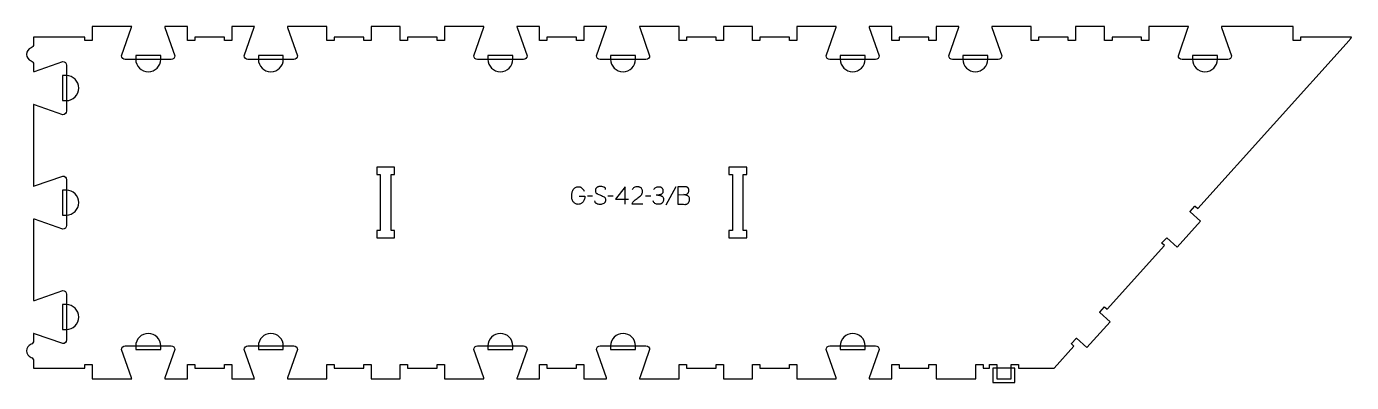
# Model space of a CAD drawing. Extents: x 0 to 2257, y -6 to 600.
import ezdxf

# ---------------------------------------------------------------- set-up
doc = ezdxf.new("R2010")
doc.units = 0
for name, color, linetype in [('1_ANYTOOL_1MMDEEP_LABELS_S', 2, 'CONTINUOUS'), ('3_ANYTOOL_CUTTHROUGH_INSID', 4, 'CONTINUOUS'), ('4_ANYTOOL_CUTTHROUGH_OUTSI', 5, 'CONTINUOUS'), ('5_ANYTOOL_HALF_MILL_9MM_IN', 3, 'CONTINUOUS')]:
    doc.layers.add(name, color=color, linetype=linetype)

msp = doc.modelspace()

# ---------------------------------------------------------------- linework, layer by layer
at = {"layer": '1_ANYTOOL_1MMDEEP_LABELS_S'}
for p, q in [((1105.958313, 326.335313), (1088.772598, 295.563885)), ((964.186884, 310.692456), (955.40117, 310.606742)), ((999.244027, 310.692456), (990.458313, 310.606742)), ((1003.529741, 305.463885), (1025.30117, 305.463885)), ((1063.444027, 310.692456), (1054.658313, 310.606742))]:
    msp.add_line(p, q, dxfattribs=at)
for points in [[(941.30117, 310.606742), (951.072598, 310.563885, -0.031732), (950.804488, 307.556483, -0.048764), (950.060098, 304.638885, -0.050291), (948.950386, 302.328377, -0.060119), (947.365456, 300.321027, -0.036578), (945.633436, 298.834611, -0.050793), (943.674384, 297.674599, -0.051881), (941.721367, 297.006854, -0.053919), (939.672598, 296.763885, -0.055881), (937.637451, 296.970829, -0.055271), (935.697598, 297.621027, -0.05403), (933.771622, 298.780221, -0.038531), (932.086884, 300.27817, -0.067281), (930.539171, 302.389184, -0.049165), (929.515456, 304.810313, -0.047412), (928.842529, 308.014232, -0.028075), (928.658313, 311.292456, -0.03109), (928.825839, 313.984036, -0.031496), (929.327956, 316.633527, -0.031425), (930.178828, 319.261772, -0.02824), (931.336884, 321.771027, -0.064555), (932.865688, 323.922552, -0.078906), (934.931527, 325.547813, -0.076878), (937.555128, 326.522363, -0.050594), (940.358313, 326.806742, -0.039946), (942.017874, 326.673945, -0.052714), (943.620813, 326.238885, -0.053511), (945.00401, 325.52355, -0.05153), (946.208313, 324.535313, -0.040443), (948.248537, 322.112171, -0.04035), (949.872598, 319.392456)], [(986.429741, 322.221027, 0.071867), (986.236628, 323.557634, 0.100684), (985.610098, 324.738885, 0.047558), (985.135545, 325.215335, 0.038563), (984.585545, 325.604063, 0.037928), (983.888357, 325.951531, 0.026634), (983.15117, 326.206742, 0.028461), (980.127837, 326.892724, 0.041577), (977.044027, 327.149599, 0.036938), (975.541667, 327.038459, 0.041531), (974.07617, 326.694242, 0.041583), (972.698793, 326.117033, 0.038125), (971.429741, 325.32817, 0.057611), (970.359589, 324.336266, 0.065808), (969.565456, 323.11567, 0.06469), (969.087959, 321.656116, 0.046778), (968.944027, 320.121027, 0.052235), (969.106383, 318.571185, 0.075448), (969.65117, 317.121027, 0.076671), (970.567262, 315.947975, 0.061023), (971.772598, 315.063885, 0.021951), (974.801453, 313.536539, 0.018213), (977.944027, 312.256742, -0.02405), (981.045511, 310.95128, -0.02981), (983.986884, 309.321027, -0.068439), (985.128186, 308.355097, -0.079282), (985.936884, 307.10317, -0.076308), (986.361884, 305.524488, -0.047772), (986.386884, 303.87817, -0.046243), (986.09365, 302.197211, -0.06359), (985.444027, 300.626385, -0.064671), (984.471203, 299.342196, -0.057073), (983.215456, 298.32817, -0.067522), (980.247147, 296.96526, -0.070793), (977.022598, 296.463885, -0.064027), (973.883583, 296.8264, -0.070447), (970.958313, 298.006742, -0.054374), (969.799895, 298.856374, -0.074742), (968.90117, 299.967456, -0.075199), (968.378163, 301.273834, -0.057737), (968.215456, 302.67817)], [(1049.729741, 296.849599), (1031.429741, 296.892456, -0.034491), (1032.092519, 298.639788, -0.037732), (1032.999384, 300.272813, -0.037744), (1034.138678, 301.747449, -0.03482), (1035.479741, 303.042456, -0.00859), (1038.438966, 305.441039, -0.008791), (1041.479741, 307.735313, 0.020588), (1044.29903, 309.968756, 0.025206), (1046.90117, 312.449599, 0.046908), (1047.921765, 313.750841, 0.051091), (1048.669027, 315.224599, 0.050722), (1049.11776, 316.872773, 0.041139), (1049.258313, 318.57817, 0.039396), (1049.115668, 320.385756, 0.058519), (1048.62617, 322.124599, 0.060358), (1047.835612, 323.531715, 0.061397), (1046.729741, 324.706742, 0.048006), (1045.373784, 325.628701, 0.045901), (1043.869027, 326.281742, 0.045216), (1042.128966, 326.684301, 0.034258), (1040.344027, 326.806742, 0.055622), (1037.709456, 326.512755, 0.079896), (1035.265456, 325.531742, 0.080617), (1033.296068, 323.866042, 0.060287), (1031.858313, 321.706742)], [(1068.415456, 321.87817, -0.060092), (1069.803673, 323.964304, -0.080583), (1071.704741, 325.574599, -0.079919), (1074.060807, 326.522364, -0.055798), (1076.60117, 326.806742, -0.035013), (1078.15707, 326.697654, -0.047512), (1079.670813, 326.335313, -0.048382), (1080.960238, 325.749273, -0.050886), (1082.108313, 324.921027, -0.060051), (1083.034217, 323.87424, -0.058597), (1083.68867, 322.638885, -0.056917), (1084.084799, 321.127969, -0.03878), (1084.186884, 319.563885, -0.02544), (1084.123869, 318.326167, -0.041152), (1083.897598, 317.110313, -0.042175), (1083.553785, 316.170042, -0.059142), (1083.029741, 315.321027, -0.068767), (1081.739045, 314.088533, -0.072211), (1080.158313, 313.263885, -0.043093), (1078.331201, 312.796292, -0.035742), (1076.45117, 312.621027, -0.002283), (1074.597706, 312.589635, -0.003092), (1072.744027, 312.57817)], [(1109.386884, 313.135313), (1119.929741, 313.263885, 0.046847), (1122.878444, 313.740333, 0.060102), (1125.65117, 314.82817, 0.086388), (1126.757872, 315.698296, 0.076384), (1127.531527, 316.879956, 0.070405), (1128.028996, 318.567705, 0.036531), (1128.158313, 320.335313, 0.031885), (1128.066692, 321.770571, 0.051083), (1127.740456, 323.166563, 0.053001), (1127.232168, 324.253122, 0.064647), (1126.486884, 325.188885, 0.064346), (1125.513593, 325.914449, 0.050037), (1124.397598, 326.402277, 0.048317), (1122.953042, 326.71856, 0.029756), (1121.472598, 326.806742), (1109.386884, 326.806742)], [(1109.386884, 326.806742), (1109.386884, 296.806742), (1119.072598, 296.806742), (1121.60117, 296.721027, 0.048381), (1123.280064, 296.824943, 0.066146), (1124.885098, 297.304956, 0.067079), (1126.248862, 298.153626, 0.057042), (1127.365456, 299.313885, 0.037099), (1128.260127, 300.685126, 0.042913), (1128.924384, 302.179956, 0.043052), (1129.315544, 303.735604, 0.040094), (1129.444027, 305.335313, 0.045096), (1129.281656, 307.13193, 0.070597), (1128.715456, 308.833527, 0.073303), (1127.789477, 310.162566, 0.067093), (1126.529741, 311.185313, 0.063103), (1123.355232, 312.610259, 0.053716), (1119.929741, 313.263885)], [(1075.529741, 312.57817, -0.052004), (1078.862824, 312.065368, -0.057563), (1082.00117, 310.842456, -0.070633), (1083.275706, 309.917852, -0.079113), (1084.219027, 308.662099, -0.075641), (1084.795815, 307.007241, -0.046128), (1084.958313, 305.249599, -0.033924), (1084.824716, 303.282824, -0.057836), (1084.336884, 301.381742, -0.060832), (1083.577907, 299.952767, -0.072757), (1082.472598, 298.77817, -0.05358), (1081.078007, 297.897089, -0.043301), (1079.536884, 297.299599, -0.042335), (1077.638396, 296.917349, -0.028525), (1075.70117, 296.806742, -0.059964), (1072.989669, 297.1331, -0.089395), (1070.515456, 298.231742, -0.089624), (1068.591288, 300.116188, -0.061164), (1067.30117, 302.506742)]]:
    msp.add_lwpolyline(points, format="xyb", dxfattribs=at)
msp.add_lwpolyline([(1019.515456, 296.806742), (1019.558313, 326.849599), (1003.529741, 305.463885)], dxfattribs=at)
at = {"layer": '3_ANYTOOL_CUTTHROUGH_INSID'}
for points in [[(627, 360.000851), (596.5, 360.000851), (596.5, 347.500851), (602.5, 347.500851), (602.5, 252.000851), (596.5, 252.000851), (596.5, 239.500851), (627, 239.500851), (627, 252.000851), (621, 252.000851), (621, 347.500851), (627, 347.500851)], [(1227, 360.000851), (1196.5, 360.000851), (1196.5, 347.500851), (1202.5, 347.500851), (1202.5, 252.000851), (1196.5, 252.000851), (1196.5, 239.500851), (1227, 239.500851), (1227, 252.000851), (1221, 252.000851), (1221, 347.500851), (1227, 347.500851)]]:
    msp.add_lwpolyline(points, close=True, dxfattribs=at)
at = {"layer": '4_ANYTOOL_CUTTHROUGH_OUTSI'}
msp.add_lwpolyline([(2035.402584, 599.499988, 0.061398), (2035.63753, 598.10512), (2052.533064, 549.832577, -0.084368), (2052.547099, 549.74999, -0.414214), (2046.297099, 543.49999), (1968.297099, 543.49999, -0.414214), (1962.047099, 549.74999, -0.084368), (1962.061134, 549.832577), (1978.960247, 598.116185, 0.060825), (1979.191506, 599.49999), (1912, 599.49999), (1912, 575.74999, -0.414214), (1911.75, 575.49999), (1899.75, 575.49999, -0.414214), (1899.5, 575.74999), (1899.5, 581.49999), (1849, 581.49999), (1849, 575.74999, -0.414214), (1848.75, 575.49999), (1836.75, 575.49999, -0.414214), (1836.5, 575.74999), (1836.5, 599.49999), (1787, 599.49999), (1787, 575.74999, -0.414214), (1786.75, 575.49999), (1774.75, 575.49999, -0.414214), (1774.5, 575.74999), (1774.5, 581.49999), (1724, 581.49999), (1724, 575.74999, -0.414214), (1723.75, 575.49999), (1711.75, 575.49999, -0.414214), (1711.5, 575.74999), (1711.5, 599.49999), (1661.75, 599.499995), (1644.308521, 599.5, 0.06141), (1644.543431, 598.10513), (1661.438965, 549.832588, -0.084368), (1661.453, 549.75, -0.414214), (1655.203, 543.5), (1577.203, 543.5, -0.414214), (1570.953, 549.75, -0.084368), (1570.967035, 549.832588), (1587.866148, 598.116195, 0.0608), (1588.097479, 599.5), (1549.5, 599.5), (1549.5, 575.75, -0.414214), (1549.25, 575.5), (1537.25, 575.5, -0.414214), (1537, 575.75), (1537, 581.5), (1486.5, 581.5), (1486.5, 575.75, -0.414214), (1486.25, 575.5), (1474.25, 575.5, -0.414214), (1474, 575.75), (1474, 599.5), (1435.402521, 599.5, 0.06141), (1435.637431, 598.10513), (1452.532965, 549.832588, -0.084368), (1452.547, 549.75, -0.414214), (1446.297, 543.5), (1368.297, 543.5, -0.414214), (1362.047, 549.75, -0.084368), (1362.061035, 549.832588), (1378.960148, 598.116195, 0.0608), (1379.191479, 599.5, -0.000012), (1361.749993, 599.500426), (1312, 599.500849), (1312, 575.750851, -0.414214), (1311.75, 575.500851), (1299.75, 575.500851, -0.414214), (1299.5, 575.750851), (1299.5, 581.500851), (1249, 581.500851), (1249, 575.750851, -0.414214), (1248.75, 575.500851), (1236.75, 575.500851, -0.414214), (1236.5, 575.750851), (1236.5, 599.500851), (1187, 599.500851), (1187, 575.750851, -0.414214), (1186.75, 575.500851), (1174.75, 575.500851, -0.414214), (1174.5, 575.750851), (1174.5, 581.500851), (1124, 581.500851), (1124, 575.750851, -0.414214), (1123.75, 575.500851), (1111.75, 575.500851, -0.414214), (1111.5, 575.750851), (1111.5, 599.500847), (1061.750002, 599.5), (1044.308437, 599.5, 0.061784), (1044.543431, 598.10513), (1061.438965, 549.832588, -0.084368), (1061.453, 549.75, -0.414214), (1055.203, 543.5), (977.203, 543.5, -0.414214), (970.953, 549.75, -0.084368), (970.967035, 549.832588), (987.866148, 598.116195, 0.061178), (988.097563, 599.5), (949.5, 599.5), (949.5, 575.75, -0.414214), (949.25, 575.5), (937.25, 575.5, -0.414214), (937, 575.75), (937, 581.5), (886.5, 581.5), (886.5, 575.75, -0.414214), (886.25, 575.5), (874.25, 575.5, -0.414214), (874, 575.75), (874, 599.5), (835.402437, 599.5, 0.061784), (835.637431, 598.10513), (852.532965, 549.832588, -0.084368), (852.547, 549.75, -0.414214), (846.297, 543.5), (768.297, 543.5, -0.414214), (762.047, 549.75, -0.084368), (762.061035, 549.832588), (778.960148, 598.116195, 0.061178), (779.191563, 599.5, -0.000012), (761.749993, 599.500426), (712, 599.500849), (712, 575.750851, -0.414214), (711.75, 575.500851), (699.75, 575.500851, -0.414214), (699.5, 575.750851), (699.5, 581.500851), (649, 581.500851), (649, 575.750851, -0.414214), (648.75, 575.500851), (636.75, 575.500851, -0.414214), (636.5, 575.750851), (636.5, 599.500851), (587, 599.500851), (587, 575.750851, -0.414214), (586.75, 575.500851), (574.75, 575.500851, -0.414214), (574.5, 575.750851), (574.5, 581.500851), (524, 581.500851), (524, 575.750851, -0.414214), (523.75, 575.500851), (511.75, 575.500851, -0.414214), (511.5, 575.750851), (511.5, 599.500847), (461.750002, 599.5), (444.308437, 599.5, 0.061784), (444.543431, 598.10513), (461.438965, 549.832588, -0.084368), (461.453, 549.75, -0.414214), (455.203, 543.5), (377.203, 543.5, -0.414214), (370.953, 549.75, -0.084368), (370.967035, 549.832588), (387.866148, 598.116195, 0.061178), (388.097563, 599.5), (349.5, 599.5), (349.5, 575.75, -0.414214), (349.25, 575.5), (337.25, 575.5, -0.414214), (337, 575.75), (337, 581.5), (286.5, 581.5), (286.5, 575.75, -0.414214), (286.25, 575.5), (274.25, 575.5, -0.414214), (274, 575.75), (274, 599.5), (235.402437, 599.5, 0.061784), (235.637431, 598.10513), (252.532965, 549.832588, -0.084368), (252.547, 549.75, -0.414214), (246.297, 543.5), (168.297, 543.5, -0.414214), (162.047, 549.75, -0.084368), (162.061035, 549.832588), (178.960148, 598.116195, 0.061178), (179.191563, 599.5), (112, 599.5), (112, 575.75, -0.414214), (111.75, 575.5), (99.75, 575.5, -0.414214), (99.5, 575.75), (99.5, 581.5), (12, 581.5), (12, 569.095563, -0.317837), (7.833333, 563.203006, 0.707107), (7.833333, 541.046994, -0.317837), (12, 535.154437), (12, 522.755437, 0.061784), (13.39487, 522.990431), (61.667412, 539.885965, -0.084368), (61.75, 539.9, -0.414214), (68, 533.65), (68, 455.65, -0.414214), (61.75, 449.4, -0.084368), (61.667412, 449.414035), (13.383805, 466.313148, 0.061178), (12, 466.544563), (12, 327.855437, 0.061784), (13.39487, 328.090431), (61.667412, 344.985965, -0.084368), (61.75, 345, -0.414214), (68, 338.75), (68, 260.75, -0.414214), (61.75, 254.5, -0.084368), (61.667412, 254.514035), (13.383805, 271.413148, 0.061178), (12, 271.644563), (12, 132.955437, 0.061784), (13.39487, 133.190431), (61.667412, 150.085965, -0.084368), (61.75, 150.1, -0.414214), (68, 143.85), (68, 65.85, -0.414214), (61.75, 59.6, -0.084368), (61.667412, 59.614035), (13.383805, 76.513148, 0.061178), (12, 76.744563), (12, 64.345563, -0.317837), (7.833333, 58.453006, 0.707107), (7.833333, 36.296994, -0.317837), (12, 30.404437), (12, 18), (99.5, 18), (99.5, 23.75, -0.414214), (99.75, 24), (111.75, 24, -0.414214), (112, 23.75), (112, 0), (179.191563, 0, 0.061784), (178.956569, 1.39487), (162.061035, 49.667412, -0.084368), (162.047, 49.75, -0.414214), (168.297, 56), (246.297, 56, -0.414214), (252.547, 49.75, -0.084368), (252.532965, 49.667412), (235.633852, 1.383805, 0.061178), (235.402437, 0), (274, 0), (274, 23.75, -0.414214), (274.25, 24), (286.25, 24, -0.414214), (286.5, 23.75), (286.5, 18), (337, 18), (337, 23.75, -0.414214), (337.25, 24), (349.25, 24, -0.414214), (349.5, 23.75), (349.5, 0), (388.097563, 0, 0.061784), (387.862569, 1.39487), (370.967035, 49.667412, -0.084368), (370.953, 49.75, -0.414214), (377.203, 56), (455.203, 56, -0.414214), (461.453, 49.75, -0.084368), (461.438965, 49.667412), (444.539852, 1.383805, 0.061178), (444.308437, 0, 0.000024), (461.749988, 0.000851), (511.5, 0.000851), (511.5, 23.750851, -0.414214), (511.75, 24.000851), (523.75, 24.000851, -0.414214), (524, 23.750851), (524, 18.000851), (574.5, 18.000851), (574.5, 23.750851, -0.414214), (574.75, 24.000851), (586.75, 24.000851, -0.414214), (587, 23.750851), (587, 0.000851), (636.5, 0.000851), (636.5, 23.750851, -0.414214), (636.75, 24.000851), (648.75, 24.000851, -0.414214), (649, 23.750851), (649, 18.000851), (699.5, 18.000851), (699.5, 23.750851, -0.414214), (699.75, 24.000851), (711.75, 24.000851, -0.414214), (712, 23.750851), (712, 0.000851), (761.750012, 0.000851, 0.000024), (779.191563, 0, 0.061784), (778.956569, 1.39487), (762.061035, 49.667412, -0.084368), (762.047, 49.75, -0.414214), (768.297, 56), (846.297, 56, -0.414214), (852.547, 49.75, -0.084368), (852.532965, 49.667412), (835.633852, 1.383805, 0.061178), (835.402437, 0), (874, 0), (874, 23.75, -0.414214), (874.25, 24), (886.25, 24, -0.414214), (886.5, 23.75), (886.5, 18), (937, 18), (937, 23.75, -0.414214), (937.25, 24), (949.25, 24, -0.414214), (949.5, 23.75), (949.5, 0), (988.097563, 0, 0.061784), (987.862569, 1.39487), (970.967035, 49.667412, -0.084368), (970.953, 49.75, -0.414214), (977.203, 56), (1055.203, 56, -0.414214), (1061.453, 49.75, -0.084368), (1061.438965, 49.667412), (1044.539852, 1.383805, 0.061178), (1044.308437, 0, 0.000024), (1061.749988, 0.000851), (1111.5, 0.000851), (1111.5, 23.750851, -0.414214), (1111.75, 24.000851), (1123.75, 24.000851, -0.414214), (1124, 23.750851), (1124, 18.000851), (1174.5, 18.000851), (1174.5, 23.750851, -0.414214), (1174.75, 24.000851), (1186.75, 24.000851, -0.414214), (1187, 23.750851), (1187, 0.000851), (1236.5, 0.000851), (1236.5, 23.750851, -0.414214), (1236.75, 24.000851), (1248.75, 24.000851, -0.414214), (1249, 23.750851), (1249, 18.000851), (1299.5, 18.000851), (1299.5, 23.750851, -0.414214), (1299.75, 24.000851), (1311.75, 24.000851, -0.414214), (1312, 23.750851), (1312, 0.000851), (1361.750012, 0.000851, 0.000024), (1379.191479, 0, 0.06141), (1378.956569, 1.39487), (1362.061035, 49.667412, -0.084368), (1362.047, 49.75, -0.414214), (1368.297, 56), (1446.297, 56, -0.414214), (1452.547, 49.75, -0.084368), (1452.532965, 49.667412), (1435.633852, 1.383805, 0.0608), (1435.402521, 0), (1474, 0), (1474, 23.75, -0.414214), (1474.25, 24), (1486.25, 24, -0.414214), (1486.5, 23.75), (1486.5, 18), (1537, 18), (1537, 23.75, -0.414214), (1537.25, 24), (1549.25, 24, -0.414214), (1549.5, 23.75), (1549.5, 0.000202), (1617.106057, 0.001258), (1617.106057, 23.751261, -0.414214), (1617.356057, 24.001261), (1629.356057, 24.001261, -0.414214), (1629.606057, 23.751261), (1629.606057, 18.001261), (1640.106057, 18.001261), (1640.106057, 23.751261, -0.414214), (1640.356057, 24.001261), (1652.356057, 24.001261, -0.414214), (1652.606057, 23.751261), (1652.606057, 0.001261), (1677.106057, 0.001261), (1677.106057, 23.751261, -0.414214), (1677.356057, 24.001261), (1689.356057, 24.001261, -0.414214), (1689.606057, 23.751261), (1689.606057, 18.001253), (1750.43789, 17.999152), (1784.233586, 55.540608), (1779.960484, 59.388125, -0.414214), (1779.941981, 59.741194), (1787.971548, 68.658932, -0.414214), (1788.324617, 68.677436), (1805.974307, 52.785585), (1845.787577, 97.002703), (1828.137887, 112.894554, -0.414214), (1828.119383, 113.247623), (1836.14895, 122.165361, -0.414214), (1836.502019, 122.183865), (1840.775108, 118.336358), (1938.43735, 226.7937), (1934.164274, 230.641195, -0.414214), (1934.14577, 230.994264), (1942.175337, 239.912002, -0.414214), (1942.528406, 239.930506), (1960.178096, 224.038654), (1999.991366, 268.255773), (1982.341676, 284.147624, -0.414214), (1982.323172, 284.500693), (1990.352739, 293.418431, -0.414214), (1990.705808, 293.436935), (1994.978891, 289.589434), (2252.758129, 575.882324, 0.004119), (2253.927251, 577.202478, 0.007957), (2255.064045, 578.550355, 0.005622), (2255.614, 579.239564, 0.010898), (2256.140796, 579.946441, 0.007412), (2256.39113, 580.309363, 0.013482), (2256.626026, 580.68233, 0.010083), (2256.73458, 580.874179, 0.015527), (2256.833142, 581.071279, 0.010806), (2256.877163, 581.172276, 0.018139), (2256.915251, 581.275606, 0.011825), (2256.93119, 581.328397, 0.015677), (2256.9442, 581.381973, 0.025306), (2256.952788, 581.436483, 0.053541), (2256.952717, 581.491421, 0.065088), (2256.882227, 581.499137), (2169.848473, 581.499288), (2169.848473, 575.749288, -0.414214), (2169.598473, 575.499288), (2157.598473, 575.499288, -0.414214), (2157.348473, 575.749288), (2157.348473, 599.499289)], format="xyb", close=True, dxfattribs=at)
at = {"layer": '5_ANYTOOL_HALF_MILL_9MM_IN'}
for points in [[(186.047, 544), (186.047, 543.75, 1), (228.547, 543.75), (228.547, 550), (186.047, 550)], [(394.953, 544), (394.953, 543.75, 1), (437.453, 543.75), (437.453, 550), (394.953, 550)], [(786.047, 544), (786.047, 543.75, 1), (828.547, 543.75), (828.547, 550), (786.047, 550)], [(994.953, 544), (994.953, 543.75, 1), (1037.453, 543.75), (1037.453, 550), (994.953, 550)], [(1386.047, 544), (1386.047, 543.75, 1), (1428.547, 543.75), (1428.547, 550), (1386.047, 550)], [(1594.953, 544), (1594.953, 543.75, 1), (1637.453, 543.75), (1637.453, 550), (1594.953, 550)], [(1986.047002, 544), (1986.047002, 543.75, 1), (2028.547002, 543.75), (2028.547002, 550), (1986.047002, 550)], [(67.5, 473.4), (67.75, 473.4, 1), (67.75, 515.9), (61.5, 515.9), (61.5, 473.4)], [(67.5, 278.5), (67.75, 278.5, 1), (67.75, 321), (61.5, 321), (61.5, 278.5)], [(67.5, 83.6), (67.75, 83.6, 1), (67.75, 126.1), (61.5, 126.1), (61.5, 83.6)], [(228.547, 55.75, 1), (186.047, 55.75), (186.047, 49.5), (228.547, 49.5)], [(437.453, 55.75, 1), (394.953, 55.75), (394.953, 49.5), (437.453, 49.5)], [(828.547, 55.75, 1), (786.047, 55.75), (786.047, 49.5), (828.547, 49.5)], [(1037.453, 55.75, 1), (994.953, 55.75), (994.953, 49.5), (1037.453, 49.5)], [(1428.547, 55.75, 1), (1386.047, 55.75), (1386.047, 49.5), (1428.547, 49.5)]]:
    msp.add_lwpolyline(points, format="xyb", close=True, dxfattribs=at)
msp.add_lwpolyline([(1677.606057, 18.001261), (1652.106057, 18.001261), (1646.106057, 18.001261), (1646.106057, -0.238739), (1646.106057, -6.498739), (1677.346057, -6.498739), (1683.606057, -6.498739), (1683.606057, 18.001261)], close=True, dxfattribs=at)

doc.saveas('drawing.dxf')
